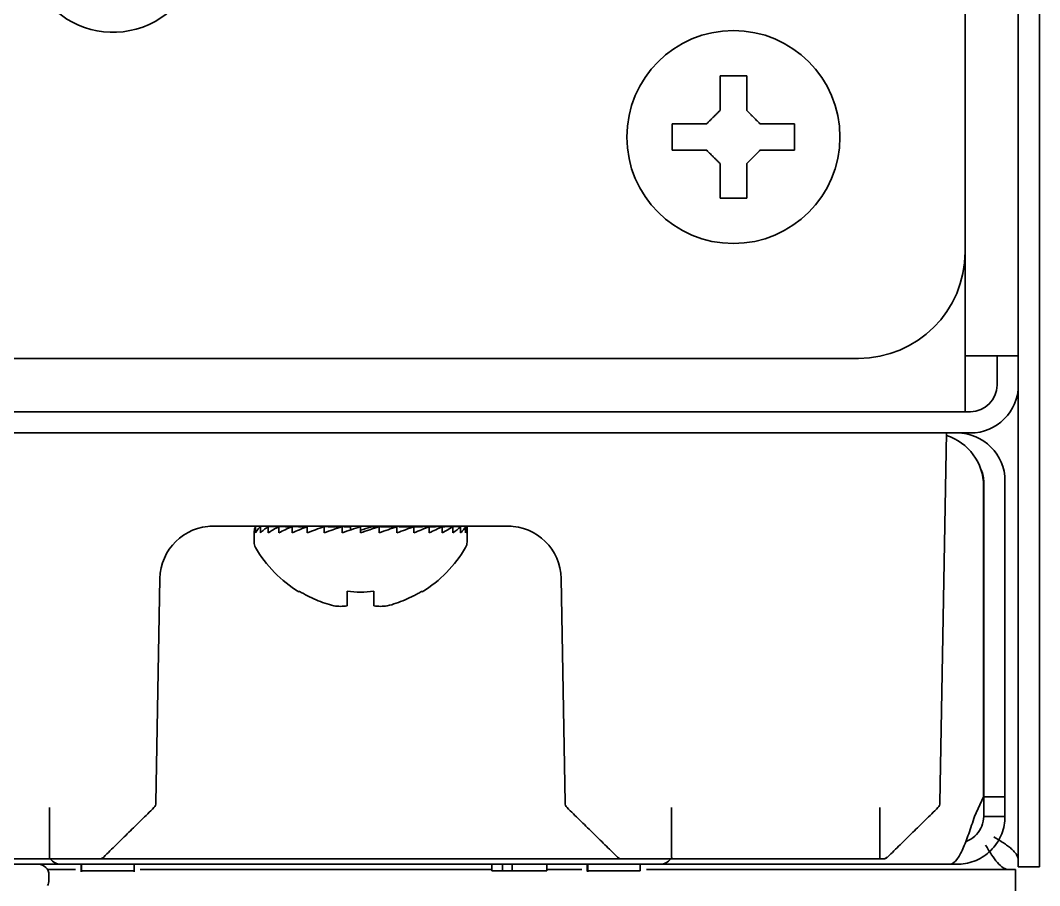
# Model space of a CAD drawing. Header units: inches. Extents: x 90 to 4161, y -506 to 3104.
# Drawn here: x 2963.42 to 3001.69, y 2273 to 2305.5 of the extents above; entities that cross this region are included whole.
import ezdxf

# ---------------------------------------------------------------- set-up
doc = ezdxf.new("R2010")
doc.units = ezdxf.units.IN
doc.layers.add('1', color=7, linetype='Continuous', true_color=0xffffff)

msp = doc.modelspace()

# ---------------------------------------------------------------- linework, layer by layer
at = {"layer": '1', "color": 7, "linetype": 'Continuous', "lineweight": 35}
for p, q in [((3000.891023, 2932.74721772671), (3000.891023, 2292.89721772671)), ((3001.691023, 2275.697217726709), (3001.691023, 2597.894123726709)), ((2998.891023, 2292.597217726709), (2998.891023, 2384.298479726709)), ((2998.891023, 2382.797826726709), (2998.891023, 2296.797217726709)), ((2987.891023, 2301.114989726709), (2987.891023, 2301.614989726709)), ((2992.491023, 2301.614989726709), (2992.491023, 2301.114989726709)), ((2987.891023, 2300.614989726709), (2987.891023, 2301.114989726709)), ((2992.491023, 2301.114989726709), (2992.491023, 2300.614989726709)), ((2994.891023, 2292.797217726709), (2935.890414, 2292.797217726709)), ((2999.091023, 2292.89721772671), (2998.890625, 2292.89721772671)), ((2998.891023, 2292.597217726709), (2998.891023, 2290.797217726709)), ((3000.891023, 2292.89721772671), (2999.091023, 2292.89721772671)), ((3000.091023, 2292.89721772671), (3000.091023, 2291.797217726709)), ((3000.891023, 2292.89721772671), (3000.891023, 2291.797217726709)), ((3000.891023, 2275.697217726709), (3000.891023, 2291.803982726709)), ((2998.891023, 2290.797217726709), (2252.891023, 2290.797217726709)), ((2998.890867, 2290.797217726709), (2999.091023, 2290.797217726709)), ((2956.391023, 2289.99721772671), (2999.091023, 2289.99721772671)), ((2956.44068, 2289.99721772671), (2995.941366, 2289.99721772671)), ((2998.191023, 2289.99721772671), (2997.948432, 2276.09917672671)), ((2999.589023, 2276.32464972671), (2999.589023, 2287.99721772671)), ((2999.591023, 2276.32464972671), (2999.591023, 2288.197217726709)), ((3000.391023, 2276.32464972671), (3000.391023, 2288.197217726709)), ((2981.850021, 2286.49721772671), (2970.532025, 2286.49721772671)), ((2972.251792, 2286.24721772671), (2972.251792, 2286.480773726709)), ((2972.432252000001, 2286.24721772671), (2972.432252000001, 2286.480773726709)), ((2972.726921, 2286.24721772671), (2972.726921, 2286.480773726709)), ((2973.126845, 2286.24721772671), (2973.126845, 2286.480773726709)), ((2973.619873, 2286.24721772671), (2973.619873, 2286.480773726709)), ((2973.957084000001, 2286.476036726709), (2973.957084000001, 2286.49721772671)), ((2973.991023, 2286.475547726709), (2973.991023, 2286.49721772671)), ((2974.024446, 2286.475061726709), (2974.024446, 2286.49721772671)), ((2974.091807, 2286.47408172671), (2974.091807, 2286.49721772671)), ((2974.123699, 2286.47361372671), (2974.123699, 2286.49721772671)), ((2974.191023, 2286.24721772671), (2974.191023, 2286.480773726709)), ((2974.256375, 2286.479613726709), (2974.256375, 2286.49721772671)), ((2974.285767, 2286.479085726709), (2974.285767, 2286.49721772671)), ((2974.479727, 2286.475547726709), (2974.479727, 2286.49721772671)), ((2974.505725, 2286.475061726709), (2974.505725, 2286.49721772671)), ((2974.755075, 2286.470312726709), (2974.755075, 2286.49721772671)), ((2974.77689, 2286.469886726709), (2974.77689, 2286.49721772671)), ((2974.822942, 2286.24721772671), (2974.822942, 2286.480773726709)), ((2975.074054, 2286.47408172671), (2975.074054, 2286.49721772671)), ((2975.091023, 2286.47361372671), (2975.091023, 2286.49721772671)), ((2975.426971, 2286.46394472671), (2975.426971, 2286.49721772671)), ((2975.49643, 2286.24721772671), (2975.49643, 2286.480773726709)), ((2975.803104000001, 2286.46394472671), (2975.803104000001, 2286.49721772671)), ((2975.808997000001, 2286.347217726709), (2975.808997000001, 2286.49721772671)), ((2976.191023, 2286.24721772671), (2976.191023, 2286.480773726709)), ((2976.578942, 2286.46394472671), (2976.578942, 2286.49721772671)), ((2976.885616, 2286.24721772671), (2976.885616, 2286.480773726709)), ((2976.955075, 2286.46394472671), (2976.955075, 2286.49721772671)), ((2977.307992, 2286.47408172671), (2977.307992, 2286.49721772671)), ((2977.559104, 2286.24721772671), (2977.559104, 2286.480773726709)), ((2977.626971, 2286.470312726709), (2977.626971, 2286.49721772671)), ((2977.902319, 2286.475547726709), (2977.902319, 2286.49721772671)), ((2978.12567, 2286.479613726709), (2978.12567, 2286.49721772671)), ((2978.191023, 2286.24721772671), (2978.191023, 2286.480773726709)), ((2978.290239, 2286.47408172671), (2978.290239, 2286.49721772671)), ((2978.391023, 2286.475547726709), (2978.391023, 2286.49721772671)), ((2978.424961, 2286.476036726709), (2978.424961, 2286.49721772671)), ((2978.762173, 2286.24721772671), (2978.762173, 2286.480773726709)), ((2979.255201, 2286.24721772671), (2979.255201, 2286.480773726709)), ((2979.655125, 2286.24721772671), (2979.655125, 2286.480773726709)), ((2979.949793, 2286.24721772671), (2979.949793, 2286.480773726709)), ((2980.130254, 2286.24721772671), (2980.130254, 2286.480773726709)), ((2980.191023, 2286.24721772671), (2980.191023, 2286.480773726709)), ((2972.191023, 2286.247085726709), (2972.191023, 2285.89721772671)), ((2980.191023, 2285.89721772671), (2980.191023, 2286.24721772671)), ((2968.656722, 2284.532121726709), (2968.509524000001, 2276.099175726709)), ((2983.872521, 2276.099175726709), (2983.725324, 2284.532121726709)), ((2973.891023, 2284.01898272671), (2973.891023, 2284.052225726709)), ((2978.491023, 2284.052225726709), (2978.491023, 2284.01898272671)), ((2999.249816, 2275.597217726709), (2999.589023, 2276.32464972671)), ((2999.591023, 2276.32464972671), (2999.591023, 2275.597217726709)), ((2999.591023, 2276.32464972671), (3000.391023, 2276.32464972671)), ((3000.391023, 2276.32464972671), (3000.391023, 2275.597217726709)), ((3000.891023, 2273.697217726709), (3000.891023, 2275.697217726709)), ((3001.691023, 2275.697217726709), (3001.691023, 2273.697217726709)), ((2964.508349, 2273.99721772671), (2956.705363, 2273.99721772671)), ((2964.508349, 2273.99721772671), (2964.508349, 2274.068904726709)), ((2986.011489, 2273.99721772671), (2966.370557, 2273.99721772671)), ((2995.686829, 2273.99721772671), (2987.873697, 2273.99721772671)), ((2995.686895, 2274.06831772671), (2995.686829, 2273.99721772671)), ((2998.364446, 2273.803384726709), (2998.341067, 2273.797229726709)), ((2964.936914, 2273.797217726709), (2538.202326, 2273.797217726709)), ((2964.425957, 2273.597217726709), (2965.486392, 2273.597217726709)), ((2965.087033, 2273.797217726709), (2964.940587, 2273.797217726709)), ((2968.501247, 2273.797217726709), (2965.087033, 2273.797217726709)), ((2965.701331, 2273.797212726709), (2965.701331, 2273.515967726709)), ((2965.709006, 2273.797212726709), (2965.709006, 2273.515967726709)), ((2967.690587, 2273.547217726709), (2967.690587, 2273.797217726709)), ((2967.690587, 2273.515967726709), (2967.690587, 2273.797212726709)), ((2967.921895, 2273.597217726709), (2981.113232, 2273.597217726709)), ((2968.854800000001, 2273.797217726709), (2968.501247, 2273.797217726709)), ((2986.940587, 2273.797217726709), (2968.854800000001, 2273.797217726709)), ((2981.115376, 2273.547217726709), (2981.115376, 2273.797217726709)), ((2981.520594, 2273.547217726709), (2981.520594, 2273.797217726709)), ((2981.888975, 2273.547217726709), (2981.888975, 2273.797217726709)), ((2983.187489, 2273.597217726709), (2984.504292, 2273.597217726709)), ((2983.190587, 2273.547217726709), (2983.190587, 2273.797217726709)), ((2984.705168, 2273.547217726709), (2984.705168, 2273.797217726709)), ((2984.709006, 2273.547217726709), (2984.709006, 2273.515967726709)), ((2984.72589, 2273.797212726709), (2984.72589, 2273.515967726709)), ((2986.690587, 2273.547217726709), (2986.690587, 2273.797217726709)), ((2986.928142, 2273.597217726709), (2998.791023, 2273.597217726709)), ((2987.440587, 2273.797217726709), (2986.940587, 2273.797217726709)), ((2998.341023, 2273.797217726709), (2987.435221, 2273.797217726709)), ((2998.341023, 2273.797217726709), (2998.591023, 2273.797217726709)), ((2998.791023, 2273.597217726709), (3000.791023, 2273.597217726709)), ((3000.791023, 2273.597217726709), (3000.791023, 2272.797217726709)), ((3001.691023, 2273.697217726709), (3000.891023, 2273.697217726709)), ((2964.491023, 2273.197217726709), (2964.491023, 2273.39721772671))]:
    msp.add_line(p, q, dxfattribs=at)
msp.add_circle((2990.191023, 2301.114989726709), 4.000000189989803, dxfattribs=at)
for centre, radius, start, end in [((2966.891023, 2308.297217726709), 3.250000000000001, 220.1240220000003, 0.2749389999997739), ((2994.891023, 2296.797217726709), 4, 270, 0), ((2999.091023, 2291.797217726709), 1.800000000000013, 270, 0), ((2999.091023, 2291.797217726709), 1.000000000000013, 270, 0), ((2997.589023, 2287.99721772671), 2, 0, 72.53015600000028), ((2998.591023, 2288.197217726709), 1.800000000000001, 0, 90), ((2998.591023, 2288.197217726709), 1.000000000000001, 0, 28.11937499999944), ((2970.656417, 2284.49721772671), 2, 90, 178.9999999999999), ((2981.725628, 2284.49721772671), 2, 1.000000000000147, 90), ((2972.591023, 2285.89721772671), 0.3999999999999861, 180, 210.3011829999999), ((2976.389918, 2288.117217726709), 4.799999999999991, 210.3011829999999, 238.4186490000002), ((2975.992128, 2288.117217726709), 4.799999999999991, 301.5837320000006, 329.698817), ((2979.791023, 2285.89721772671), 0.3999999999999861, 329.698817, 0), ((2976.191252000001, 2287.799245726709), 3.78026259136534, 262.3959489999999, 269.9965319999999), ((2976.190795, 2287.799229726709), 3.780247247540081, 270.0034519999995, 277.6040660000002), ((2964.940587, 2274.297217726709), 0.5, 217.6410939999999, 270), ((2987.440587, 2274.297217726709), 0.5, 270, 322.3589060000002), ((2964.091023, 2273.39721772671), 0.4000000189989805, 0, 90), ((2964.091023, 2273.197217726709), 0.4000000189989805, 329.698817, 0)]:
    msp.add_arc(centre, radius, start, end, dxfattribs=at)
for centre, major_axis, ratio, start_param, end_param in [((3024.930287, 2256.75021772671), (172.7845420911439, -10.86107851199797), 0.160468, 1.885365848949212, 1.887792872620894), ((3019.299255, 2256.752932726709), (152.8241654000566, -10.93971716788642), 0.181206, 1.887281983775288, 1.890664152635828), ((3012.361533, 2256.754184726709), (128.2202808172697, -11.09609377439234), 0.21548, 1.892474895198665, 1.896333067794465), ((2995.445191, 2256.74211472671), (68.06858519398614, -12.59339531688357), 0.3965520000000001, 1.941708901886785, 1.95097938261067), ((2985.961479000001, 2256.756951726709), (31.69677264300124, -20.90830649166282), 0.6686300000000001, 2.283789737435732, 2.293062532355845), ((2985.149171, 2259.996632726709), (-28.83700341455625, -4.99521150115564), 0.949656, 4.846976552089214, 4.860829465230722), ((2966.41873, 2256.75164672671), (-31.69858512643545, -20.91436956170003), 0.6686380000000001, 3.990007466863954, 3.999279453703272), ((2956.94241, 2256.750264726709), (-68.05856320437628, -12.58844630811652), 0.396512, 4.332269329865235, 4.341541080788515), ((2948.056778, 2256.755611726709), (-99.70244702356823, -11.45386434848549), 0.27563, 4.373850292132076, 4.379776343474253), ((2940.013834, 2256.748971726709), (-128.2324981994398, -11.0986820717312), 0.215496, 4.386823944709215, 4.392025719631254), ((2933.070518, 2256.744916726709), (-152.8465974786153, -10.94361081022858), 0.181225, 4.392479330144896, 4.395861042861799), ((2927.451815, 2256.750244726709), (-172.7844313517858, -10.86106508844439), 0.160468, 4.39539257864593, 4.397819603768404), ((2923.315947000001, 2256.755602726709), (-187.4663899663102, -10.81556724115697), 0.147965, 4.396967923052156, 4.398616414851207)]:
    msp.add_ellipse(centre, major_axis=major_axis, ratio=ratio, start_param=start_param, end_param=end_param, dxfattribs=at)
for points, degree in [([(2989.691022917048, 2302.114989643575), (2989.691022917048, 2302.169260787688), (2989.691022917048, 2302.277372257724), (2989.691022917048, 2302.438935571292), (2989.691022917048, 2302.59781981188), (2989.691022917048, 2302.753202816302), (2989.691022917048, 2302.905014292811), (2989.691022917048, 2303.061481954664), (2989.691022917048, 2303.227719124358), (2989.691022917048, 2303.351052157042), (2989.691022917048, 2303.414989705322)], 3), ([(2989.691022917048, 2303.414989705322), (2989.85768959163, 2303.414989705322), (2990.191022940796, 2303.414989705322), (2990.524356289962, 2303.414989705322), (2990.691022964545, 2303.414989705322)], 3), ([(2989.191022893298, 2301.614989619826), (2989.214748462973, 2301.638715189501), (2989.262238335898, 2301.686205062425), (2989.333627609031, 2301.75759433556), (2989.405063658205, 2301.829030384733), (2989.476507131974, 2301.900473858501), (2989.547972910598, 2301.971939637126), (2989.619460418499, 2302.043427145026), (2989.667162960688, 2302.091129687216), (2989.691022917048, 2302.114989643575)], 3), ([(2990.691022964545, 2302.114989643575), (2990.717083577148, 2302.088929030971), (2990.768298430251, 2302.037714177869), (2990.842064621484, 2301.963947986636), (2990.913706758379, 2301.89230584974), (2990.98385125568, 2301.82216135244), (2991.053132577981, 2301.75288003014), (2991.121957573549, 2301.684055034571), (2991.168000334585, 2301.638012273535), (2991.191022988293, 2301.614989619826)], 3), ([(2991.191022988293, 2301.614989619826), (2991.245294132406, 2301.614989619826), (2991.353405602444, 2301.614989619826), (2991.514968916011, 2301.614989619826), (2991.673853156598, 2301.614989619826), (2991.829236161022, 2301.614989619826), (2991.981047637531, 2301.614989619826), (2992.137515299382, 2301.614989619826), (2992.303752469076, 2301.614989619826), (2992.427085501761, 2301.614989619826), (2992.49102305004, 2301.614989619826)], 3), ([(2989.191022893298, 2300.614989572328), (2989.136751749186, 2300.614989572328), (2989.028640279148, 2300.614989572328), (2988.867076965581, 2300.614989572328), (2988.708192724994, 2300.614989572328), (2988.552809720572, 2300.614989572328), (2988.400998244062, 2300.614989572328), (2988.24453058221, 2300.614989572328), (2988.078293412515, 2300.614989572328), (2987.954960379832, 2300.614989572328), (2987.891022831551, 2300.614989572328)], 3), ([(2989.691022917048, 2300.114989548581), (2989.664962304444, 2300.141050161183), (2989.613747451341, 2300.192265014286), (2989.539981260109, 2300.266031205518), (2989.468339123213, 2300.337673342414), (2989.398194625912, 2300.407817839714), (2989.328913303612, 2300.477099162015), (2989.260088308042, 2300.545924157585), (2989.214045547007, 2300.591966918621), (2989.191022893298, 2300.614989572328)], 3), ([(2991.191022988293, 2300.614989572328), (2991.167297418619, 2300.591264002654), (2991.119807545694, 2300.54377412973), (2991.048418272561, 2300.472384856596), (2990.976982223387, 2300.400948807422), (2990.905538749618, 2300.329505333653), (2990.834072970993, 2300.258039555029), (2990.762585463094, 2300.186552047128), (2990.714882920903, 2300.138849504939), (2990.691022964545, 2300.114989548581)], 3), ([(2990.691022964545, 2300.114989548581), (2990.691022964545, 2300.060718404467), (2990.691022964545, 2299.95260693443), (2990.691022964545, 2299.791043620863), (2990.691022964545, 2299.632159380275), (2990.691022964545, 2299.476776375851), (2990.691022964545, 2299.324964899342), (2990.691022964545, 2299.168497237491), (2990.691022964545, 2299.002260067798), (2990.691022964545, 2298.878927035114), (2990.691022964545, 2298.814989486833)], 3), ([(2990.691022964545, 2298.814989486833), (2990.524356289962, 2298.814989486833), (2990.191022940796, 2298.814989486833), (2989.85768959163, 2298.814989486833), (2989.691022917048, 2298.814989486833)], 3), ([(2972.251791928746, 2286.480773364503), (2972.231462128492, 2286.443106564996), (2972.201139106814, 2286.366439007073), (2972.191024125677, 2286.287268406009), (2972.191022941003, 2286.247099326185)], 3), ([(2972.432252457651, 2286.480773364544), (2972.392210567845, 2286.443106564967), (2972.322227163517, 2286.366439006984), (2972.27198389561, 2286.287268406009), (2972.251799008374, 2286.247099326262)], 3), ([(2972.726921325657, 2286.480773364333), (2972.668383998841, 2286.443106564864), (2972.560866622192, 2286.366439006989), (2972.472021683811, 2286.287268405903), (2972.432266401615, 2286.247099326045)], 3), ([(2973.12684516832, 2286.480773364831), (2973.051591031611, 2286.443106565022), (2972.909806543744, 2286.366439006818), (2972.785059443268, 2286.287268406111), (2972.726941710163, 2286.247099326623)], 3), ([(2973.619872502049, 2286.480773364509), (2973.5301881142, 2286.443106565029), (2973.358444564979, 2286.366439007129), (2973.201585680129, 2286.287268406026), (2973.126871374164, 2286.247099326165)], 3), ([(2974.191022940795, 2286.480773364523), (2974.089633316609, 2286.443106565022), (2973.893149046907, 2286.366439007104), (2973.708944455419, 2286.287268406016), (2973.619903732901, 2286.247099326172)], 3), ([(2974.822942367492, 2286.480773364422), (2974.712928179367, 2286.44310656502), (2974.497673264272, 2286.366439007194), (2974.291719929493, 2286.287268405998), (2974.191058247759, 2286.24709932605)], 3), ([(2975.496430230127, 2286.480773364476), (2975.381134203566, 2286.443106564931), (2975.153649054794, 2286.366439006983), (2974.932204764478, 2286.287268405979), (2974.822980677701, 2286.247099326203)], 3), ([(2976.191022940795, 2286.480773364907), (2976.073948287303, 2286.443106564921), (2975.841144926045, 2286.366439006561), (2975.610938152737, 2286.287268406081), (2975.496470379388, 2286.247099326798)], 3), ([(2976.885615943299, 2286.480773459899), (2976.770319868499, 2286.443106645531), (2976.53927181003, 2286.366439056801), (2976.307297172803, 2286.287268422952), (2976.191063709562, 2286.24709932629)], 3), ([(2977.559103514098, 2286.480773364361), (2977.449089325994, 2286.443106564899), (2977.226817005329, 2286.366438892293), (2977.000123162594, 2286.287268405928), (2976.885655800904, 2286.247099326055)], 3), ([(2978.191022940795, 2286.480773364423), (2978.08963331662, 2286.443106564903), (2977.882890336288, 2286.366439006978), (2977.668365100585, 2286.287268405947), (2977.559141824184, 2286.247099326141)], 3), ([(2978.762173379541, 2286.480773364654), (2978.672488991719, 2286.443106565044), (2978.487557098334, 2286.366439007023), (2978.291718744598, 2286.287268406073), (2978.191058247459, 2286.247099326357)], 3), ([(2979.255200713271, 2286.480773364765), (2979.179946576555, 2286.443106565004), (2979.02244483214, 2286.366439006847), (2978.851243809648, 2286.287268406085), (2978.762204610028, 2286.247099326543)], 3), ([(2979.655124555934, 2286.480773364487), (2979.596587229119, 2286.443106564981), (2979.471301244415, 2286.366439007063), (2979.32993940974, 2286.287268405998), (2979.255226918796, 2286.24709932617)], 3), ([(2979.949793423939, 2286.480773364513), (2979.909751534111, 2286.443106565118), (2979.820488060387, 2286.36643900729), (2979.71326062127, 2286.287268406067), (2979.65514494017, 2286.247099326102)], 3), ([(2980.130253952843, 2286.480773364507), (2980.109924152588, 2286.443106565029), (2980.059395415356, 2286.36643900713), (2979.989560423237, 2286.287268406026), (2979.949807367497, 2286.247099326165)], 3), ([(2980.191022940795, 2286.480773364456), (2980.191022940795, 2286.443106564925), (2980.180764230155, 2286.366439006988), (2980.150443585947, 2286.287268405964), (2980.130261032068, 2286.24709932617)], 3), ([(2975.191022940795, 2283.501407598549), (2975.231420092433, 2283.496253175445), (2975.313098971245, 2283.48829505916), (2975.439295242253, 2283.484039502755), (2975.566257967992, 2283.488086636578), (2975.649552768138, 2283.496116264696), (2975.691022940795, 2283.501407598549)], 3), ([(2976.691022940795, 2283.501407598549), (2976.732669183711, 2283.496093799235), (2976.816303566059, 2283.488040123425), (2976.943953907098, 2283.484027159952), (2977.070370472842, 2283.488398431376), (2977.151223537082, 2283.49632944433), (2977.191022940795, 2283.501407598549)], 3), ([(2964.508348661441, 2275.925225297747), (2964.508348661441, 2274.068910642215)], 1), ([(2968.434789378447, 2275.925224857595), (2966.545790309277, 2274.068910642293)], 1), ([(2983.947256503143, 2275.925224857595), (2985.8362555723, 2274.068910642307)], 1), ([(2987.873697220149, 2275.925225297747), (2987.873697220149, 2274.068910642208)], 1), ([(2995.696989400716, 2275.925225297747), (2995.696989400716, 2274.069199706014)], 1), ([(2997.87369623545, 2275.92522444904), (2995.9849916161, 2274.06919958877)], 1), ([(2999.591022940795, 2275.597217295144), (3000.391397940796, 2275.597217295144)], 1), ([(2995.968158602369, 2274.06894171141), (2995.924289777315, 2274.023048343804), (2995.864600783409, 2273.997217295145), (2995.80345415105, 2273.997217295146)], 3), ([(2981.520594272002, 2273.547217295145), (2981.385521363331, 2273.547217295145), (2981.250448454658, 2273.547217295145), (2981.115375545986, 2273.547217295145)], 3), ([(2981.888974932018, 2273.547217295145), (2981.766181378679, 2273.547217295145), (2981.643387825342, 2273.547217295145), (2981.520594272002, 2273.547217295145)], 3), ([(2983.190586597406, 2273.547217295145), (2982.756716042276, 2273.547217295145), (2982.322845487147, 2273.547217295145), (2981.888974932018, 2273.547217295145)], 3)]:
    msp.add_open_spline(points, degree=degree, dxfattribs=at)
for points, knots in [([(2990.691022964545, 2303.414989705322), (2990.691022964545, 2303.212160031821), (2990.691022964545, 2303.002327103557), (2990.691022964545, 2302.677366700907), (2990.691022964545, 2302.567337112378), (2990.691022964545, 2302.343804636822), (2990.691022964545, 2302.2303034861), (2990.691022964545, 2302.114989643575)], [0, 0, 0, 0, 0.5, 0.5, 0.75, 0.75, 1, 1, 1, 1]), ([(2987.891022831551, 2301.614989619826), (2988.093852505052, 2301.614989619826), (2988.303685433316, 2301.614989619826), (2988.628645835966, 2301.614989619826), (2988.738675424496, 2301.614989619826), (2988.962207900051, 2301.614989619826), (2989.075709050772, 2301.614989619826), (2989.191022893298, 2301.614989619826)], [0, 0, 0, 0, 0.5, 0.5, 0.75, 0.75, 1, 1, 1, 1]), ([(2992.49102305004, 2300.614989572328), (2992.288193376539, 2300.614989572328), (2992.078360448275, 2300.614989572328), (2991.753400045625, 2300.614989572328), (2991.643370457096, 2300.614989572328), (2991.41983798154, 2300.614989572328), (2991.30633683082, 2300.614989572328), (2991.191022988293, 2300.614989572328)], [0, 0, 0, 0, 0.4999999999999998, 0.4999999999999998, 0.7499999999999999, 0.7499999999999999, 1, 1, 1, 1]), ([(2989.691022917048, 2298.814989486833), (2989.691022917048, 2299.017819160333), (2989.691022917048, 2299.227652088598), (2989.691022917048, 2299.552612491249), (2989.691022917048, 2299.662642079777), (2989.691022917048, 2299.886174555333), (2989.691022917048, 2299.999675706054), (2989.691022917048, 2300.114989548581)], [0, 0, 0, 0, 0.5, 0.5, 0.75, 0.75, 1, 1, 1, 1]), ([(2973.891022941267, 2284.052225722811), (2974.093852605071, 2283.927765636509), (2974.303685523259, 2283.819834110716), (2974.628645910367, 2283.682036088525), (2974.738675493633, 2283.640137941287), (2974.962207958495, 2283.564539067391), (2975.075709103786, 2283.530834242836), (2975.191022940795, 2283.501407598549)], [0, 0, 0, 0, 0.4999999999999997, 0.4999999999999997, 0.7499999999999998, 0.7499999999999998, 1, 1, 1, 1]), ([(2975.691022940795, 2283.501407598549), (2975.691022940795, 2283.530732106693), (2975.691022940795, 2283.564337789228), (2975.691022940795, 2283.639797911506), (2975.691022940795, 2283.681656212915), (2975.691022940795, 2283.773551077442), (2975.691022940795, 2283.823588579855), (2975.691022940795, 2283.904848672126), (2975.691022940795, 2283.932992952553), (2975.691022940795, 2283.991168318184), (2975.691022940795, 2284.021216610683), (2975.691022940795, 2284.052225722973)], [0, 0, 0, 0, 0.2499999999999999, 0.2499999999999999, 0.4999999999999998, 0.4999999999999998, 0.7499999999999997, 0.7499999999999997, 0.8749999999999998, 0.8749999999999998, 1, 1, 1, 1]), ([(2976.691022940795, 2284.052225722973), (2976.691022940795, 2283.927765636604), (2976.691022940795, 2283.819834110856), (2976.691022940795, 2283.6820360886), (2976.691022940795, 2283.640137941344), (2976.691022940795, 2283.564539067414), (2976.691022940795, 2283.530834242845), (2976.691022940795, 2283.501407598549)], [0, 0, 0, 0, 0.5, 0.5, 0.75, 0.75, 1, 1, 1, 1]), ([(2977.191022940795, 2283.501407598549), (2977.305936538133, 2283.530732106693), (2977.419176337991, 2283.564337789228), (2977.642430946673, 2283.639797911506), (2977.752444245714, 2283.681656212915), (2977.969273414167, 2283.773551077442), (2978.076088916346, 2283.823588579855), (2978.233886674048, 2283.904848672126), (2978.28611779399, 2283.932992952553), (2978.389400081352, 2283.991168318184), (2978.440488122718, 2284.021216610683), (2978.491022940796, 2284.052225722973)], [0, 0, 0, 0, 0.2499999999999998, 0.2499999999999998, 0.4999999999999996, 0.4999999999999996, 0.7499999999999993, 0.7499999999999993, 0.8749999999999997, 0.8749999999999997, 1, 1, 1, 1]), ([(2968.509524434063, 2276.099174808426), (2968.508959651272, 2276.066818423997), (2968.502034742387, 2276.034585236069), (2968.476485883235, 2275.97511865581), (2968.457871547535, 2275.947907641983), (2968.434789826349, 2275.925225297747)], [0, 0, 0, 0, 0.5, 0.5, 1, 1, 1, 1]), ([(2983.947256055241, 2275.925225297747), (2983.924174334056, 2275.947907641983), (2983.905559998355, 2275.97511865581), (2983.880011139203, 2276.034585236069), (2983.873086230318, 2276.066818423997), (2983.872521447527, 2276.099174808426)], [0, 0, 0, 0, 0.5, 0.5, 1, 1, 1, 1]), ([(2997.948431735138, 2276.099176431415), (2997.947867154195, 2276.066819571047), (2997.940942258466, 2276.03458587005), (2997.915393075454, 2275.975118400745), (2997.896778403417, 2275.94790701258), (2997.873696235473, 2275.925224449068)], [0, 0, 0, 0, 0.5, 0.5, 1, 1, 1, 1]), ([(2999.249815740062, 2275.597217283626), (2999.176025145563, 2275.373988500764), (2999.102254115725, 2275.150890096532), (2998.954692491387, 2274.735023197557), (2998.880911679219, 2274.542417622945), (2998.733350054881, 2274.213973088689), (2998.659569242712, 2274.078235474713), (2998.512007618374, 2273.882143392681), (2998.438236592878, 2273.821846655298), (2998.364445994037, 2273.803384109983)], [0, 0, 0, 0, 0.25, 0.25, 0.5, 0.5, 0.75, 0.75, 1, 1, 1, 1]), ([(3000.391022940796, 2275.597217295146), (3000.391022940796, 2275.485617674403), (3000.380614393073, 2275.374020276161), (3000.339338434905, 2275.15467079092), (3000.308471846469, 2275.046923072252), (3000.227343791402, 2274.838990053997), (3000.177083940433, 2274.738808895388), (3000.058902393287, 2274.549465230818), (2999.990983050688, 2274.460306495626), (2999.83982481876, 2274.296083810471), (2999.756588939742, 2274.221023130991), (2999.577668398701, 2274.087586474136), (2999.481987299873, 2274.029213154142), (2999.281476517914, 2273.931165575301), (2999.176650827943, 2273.891493269065), (2998.961466653247, 2273.832217031334), (2998.851112453904, 2273.812614280322), (2998.739895181993, 2273.803384232735)], [0, 0, 0, 0, 0.125, 0.125, 0.25, 0.25, 0.375, 0.375, 0.5, 0.5, 0.625, 0.625, 0.75, 0.75, 0.875, 0.875, 1, 1, 1, 1]), ([(2999.591022940795, 2275.597217288756), (2999.591024538726, 2275.473204164537), (2999.567695545937, 2275.349257943738), (2999.477555276598, 2275.118220453343), (2999.410767249095, 2275.011217349819), (2999.24281264401, 2274.828748595253), (2999.141701283871, 2274.753337853841), (2998.996323054111, 2274.682251957511), (2998.961391524604, 2274.667586952254), (2998.9257438877, 2274.654938006021)], [0, 0, 0, 0, 0.3025661390669245, 0.3025661390669245, 0.6051322781338491, 0.6051322781338491, 0.9076984172007736, 0.9076984172007736, 1, 1, 1, 1]), ([(2999.973729741459, 2274.823794241892), (3000.035517114742, 2274.78690383565), (3000.096825003266, 2274.750013429406), (3000.216371766986, 2274.676232616921), (3000.274608261415, 2274.639342210678), (3000.386003140281, 2274.565561398192), (3000.439159306297, 2274.528670991949), (3000.538559606875, 2274.454890179463), (3000.584801761886, 2274.41799977322), (3000.668778557401, 2274.344218960735), (3000.706511525512, 2274.307328554492), (3000.772167940594, 2274.233547742007), (3000.800090080021, 2274.196657335764), (3000.845161221725, 2274.122876523277), (3000.862309326412, 2274.085986117035), (3000.885240414283, 2274.012205304548), (3000.891022940796, 2273.975314898306), (3000.891022940796, 2273.938424492063)], [0, 0, 0, 0, 0.125, 0.125, 0.25, 0.25, 0.375, 0.375, 0.5, 0.5, 0.625, 0.625, 0.75, 0.75, 0.875, 0.875, 1, 1, 1, 1]), ([(2999.664445994035, 2274.514510494465), (2999.738234905481, 2274.39092217967), (2999.812007618373, 2274.269330207053), (2999.95956924271, 2274.046539019882), (3000.03335005488, 2273.945427672198), (3000.180911679216, 2273.777473087799), (3000.254692491385, 2273.710685068523), (3000.402254115722, 2273.620544810287), (3000.47602685177, 2273.597215820373), (3000.549815740059, 2273.597217418303)], [0, 0, 0, 0, 0.25, 0.25, 0.5, 0.5, 0.75, 0.75, 1, 1, 1, 1]), ([(2966.370580770211, 2273.997217295146), (2966.369572078653, 2273.997217295146), (2966.365977030881, 2273.997217295146), (2966.355895213091, 2273.997217295146), (2966.351752250513, 2273.997217295146), (2966.34185145948, 2273.997217295146), (2966.336079692024, 2273.997217295146), (2966.323104907177, 2273.997217295146), (2966.31600275878, 2273.997217295146), (2966.300567483357, 2273.997217295146), (2966.292184505354, 2273.997217295146), (2966.26495359574, 2273.997217295146), (2966.243994402947, 2273.997217295146), (2966.196787048257, 2273.997217295146), (2966.170511799305, 2273.997217295146), (2966.126902643856, 2273.997217295146), (2966.111676458528, 2273.997217295146), (2966.079869242356, 2273.997217295146), (2966.063406329194, 2273.997217295146), (2966.012384469857, 2273.997217295146), (2965.940016283449, 2273.997217295146), (2965.859020279695, 2273.997217295146), (2965.794845936999, 2273.997217295146), (2965.772895175124, 2273.997217295146), (2965.727913488322, 2273.997217295146), (2965.704847191338, 2273.997217295146), (2965.634083365594, 2273.997217295146), (2965.585402280785, 2273.997217295146), (2965.434938727076, 2273.997217295146), (2965.32876410768, 2273.997217295146), (2965.188868694277, 2273.997217295146), (2965.160469813744, 2273.997217295146), (2965.102970499888, 2273.997217295146), (2965.07408577615, 2273.997217295146), (2964.987052245832, 2273.997217295146), (2964.928537142675, 2273.997217295146), (2964.839884363452, 2273.997217295146), (2964.810313546678, 2273.997217295146), (2964.750871123555, 2273.997217295146), (2964.720980526889, 2273.997217295146), (2964.660761706497, 2273.997217295146), (2964.630447212989, 2273.997217295146), (2964.569559343258, 2273.997217295146), (2964.538989115453, 2273.997217295146), (2964.50834822962, 2273.997217295146)], [0, 0, 0, 0, 0.0624999999999951, 0.0624999999999951, 0.0937499999999926, 0.0937499999999926, 0.1249999999999901, 0.1249999999999901, 0.1562499999999876, 0.1562499999999876, 0.1874999999999852, 0.1874999999999852, 0.2499999999999785, 0.2499999999999785, 0.3124999999999719, 0.3124999999999719, 0.3437499999999676, 0.3437499999999676, 0.3749999999999634, 0.3749999999999634, 0.4374999999999589, 0.4999999999999544, 0.4999999999999544, 0.5312499999999521, 0.5312499999999521, 0.5624999999999499, 0.5624999999999499, 0.6249999999999519, 0.6249999999999519, 0.749999999999963, 0.749999999999963, 0.7812499999999654, 0.7812499999999654, 0.8124999999999676, 0.8124999999999676, 0.8749999999999784, 0.8749999999999784, 0.9062499999999838, 0.9062499999999838, 0.9374999999999892, 0.9374999999999892, 0.9687499999999946, 0.9687499999999946, 1, 1, 1, 1]), ([(2966.370580770211, 2273.997217295146), (2966.402940514474, 2273.997217295146), (2966.435288076843, 2274.00357973029), (2966.495187751425, 2274.028091046908), (2966.52271731428, 2274.046230701045), (2966.545796373643, 2274.068916601731)], [0, 0, 0, 0, 0.5, 0.5, 1, 1, 1, 1]), ([(2986.011488952754, 2273.997217295146), (2985.979127639541, 2273.997217295146), (2985.946778504559, 2274.003578602637), (2985.886875092274, 2274.028085735645), (2985.859343357865, 2274.04622233862), (2985.836261636681, 2274.068904682857)], [0, 0, 0, 0, 0.5, 0.5, 1, 1, 1, 1]), ([(2987.876587708413, 2273.997217295146), (2987.845986126235, 2273.997217295146), (2987.815424867187, 2273.997217295146), (2987.754449660569, 2273.997217295146), (2987.724037260619, 2273.997217295146), (2987.663461463244, 2273.997217295146), (2987.633307830027, 2273.997217295146), (2987.573213904431, 2273.997217295146), (2987.543257433792, 2273.997217295146), (2987.483377633631, 2273.997217295146), (2987.453753151592, 2273.997217295146), (2987.395021440953, 2273.997217295146), (2987.365915775462, 2273.997217295146), (2987.279328417776, 2273.997217295146), (2987.222543993409, 2273.997217295146), (2987.11129335418, 2273.997217295146), (2987.056702709644, 2273.997217295146), (2986.976421478766, 2273.997217295146), (2986.949903406869, 2273.997217295146), (2986.897548098522, 2273.997217295146), (2986.820515071116, 2273.997217295146), (2986.747906026059, 2273.997217295146), (2986.654874882691, 2273.997217295146), (2986.610224584162, 2273.997217295146), (2986.524646488057, 2273.997217295146), (2986.483820619977, 2273.997217295146), (2986.40604782899, 2273.997217295146), (2986.369716458902, 2273.997217295146), (2986.301970078278, 2273.997217295146), (2986.27054762096, 2273.997217295146), (2986.212681765711, 2273.997217295146), (2986.186248676735, 2273.997217295146), (2986.150616639596, 2273.997217295146), (2986.139363915877, 2273.997217295146), (2986.118103331556, 2273.997217295146), (2986.108218842002, 2273.997217295146), (2986.089850214699, 2273.997217295146), (2986.081441276078, 2273.997217295146), (2986.066093076865, 2273.997217295146), (2986.059041479804, 2273.997217295146), (2986.046200179679, 2273.997217295146), (2986.040478960883, 2273.997217295146), (2986.030609934314, 2273.997217295146), (2986.01814984737, 2273.997217295146), (2986.012606535377, 2273.997217295146), (2986.011514715791, 2273.997217295146)], [0, 0, 0, 0, 0.031250000000001, 0.031250000000001, 0.0625000000000021, 0.0625000000000021, 0.0937500000000031, 0.0937500000000031, 0.1250000000000041, 0.1250000000000041, 0.1562500000000051, 0.1562500000000051, 0.1875000000000062, 0.1875000000000062, 0.2500000000000077, 0.2500000000000077, 0.3125000000000092, 0.3125000000000092, 0.3437500000000094, 0.3437500000000094, 0.3750000000000098, 0.4375000000000099, 0.4375000000000099, 0.5000000000000101, 0.5000000000000101, 0.5625000000000102, 0.5625000000000102, 0.6250000000000104, 0.6250000000000104, 0.6875000000000105, 0.6875000000000105, 0.7500000000000108, 0.7500000000000108, 0.7812500000000097, 0.7812500000000097, 0.8125000000000085, 0.8125000000000085, 0.8437500000000075, 0.8437500000000075, 0.8750000000000064, 0.8750000000000064, 0.9062500000000052, 0.9062500000000052, 0.9375000000000042, 1, 1, 1, 1]), ([(2987.873697220149, 2274.068916601972), (2987.874178968193, 2274.046233486476), (2987.874660716237, 2274.02809548473), (2987.875624212325, 2274.003584321251), (2987.876105960369, 2273.997220382284), (2987.876587708413, 2273.997217296283)], [0, 0, 0, 0, 0.5, 0.5, 1, 1, 1, 1]), ([(2995.803454151043, 2273.997217295146), (2995.802235766454, 2273.997217295146), (2995.800869774209, 2273.997217295146), (2995.798045663782, 2273.997217295146), (2995.796572849535, 2273.997217295145), (2995.791724870993, 2273.997217295145), (2995.788083491737, 2273.997217295146), (2995.779961157779, 2273.997217295146), (2995.775414550857, 2273.997217295146), (2995.765488100414, 2273.997217295146), (2995.760246401203, 2273.997217295146), (2995.749135676752, 2273.997217295146), (2995.743273443945, 2273.997217295146), (2995.730991412358, 2273.997217295146), (2995.724537912437, 2273.997217295146), (2995.714676111883, 2273.997217295146), (2995.711333486046, 2273.997217295146), (2995.704593583293, 2273.997217295146), (2995.701190345125, 2273.997217295146), (2995.690861876169, 2273.997217295146), (2995.683852267611, 2273.997217295146), (2995.676668289521, 2273.997217295146)], [0, 0, 0, 0, 0.0624999999999881, 0.0624999999999881, 0.1249999999999762, 0.1249999999999762, 0.2499999999999793, 0.2499999999999793, 0.3749999999999825, 0.3749999999999825, 0.4999999999999857, 0.4999999999999857, 0.6249999999999889, 0.6249999999999889, 0.7499999999999921, 0.7499999999999921, 0.8124999999999998, 0.8124999999999998, 0.8750000000000074, 0.8750000000000074, 1, 1, 1, 1]), ([(2995.984991367638, 2274.069199841008), (2995.983139407671, 2274.06740612068), (2995.979440139393, 2274.063823185395), (2995.973691795147, 2274.058676409944), (2995.967814569048, 2274.053709608307), (2995.961800039181, 2274.048941540023), (2995.955659069247, 2274.044371125735), (2995.949397430539, 2274.040002277548), (2995.943022298899, 2274.03583727209), (2995.936540510137, 2274.03187852106), (2995.929959015598, 2274.028128100493), (2995.923284750614, 2274.024587878623), (2995.916524659862, 2274.021259484259), (2995.909685681039, 2274.018144318045), (2995.902774739875, 2274.015243552527), (2995.895798742323, 2274.012558135528), (2995.888764567732, 2274.010088792801), (2995.881679061977, 2274.007836031411), (2995.874549030821, 2274.00580014217), (2995.867381233487, 2274.003981206243), (2995.860182376316, 2274.002379087106), (2995.852959106972, 2274.00099347777), (2995.845718007577, 2273.999823743267), (2995.838465592694, 2273.998869525072), (2995.831208290266, 2273.99812851349), (2995.823952486886, 2273.997604749194), (2995.816704334815, 2273.997277782005), (2995.811875494862, 2273.997237440019), (2995.809464201587, 2273.997217295146)], [0, 0, 0, 0, 0.0396953957006364, 0.0792910865949752, 0.1187871918029769, 0.1581838313485766, 0.1974811261677852, 0.2366791981167551, 0.275778169980018, 0.314778165478769, 0.353679309279205, 0.3924817270009745, 0.4311855452256662, 0.469790891505427, 0.5082978943716089, 0.5467066833434834, 0.5850173889371311, 0.623230142674281, 0.6613450770913157, 0.6993623257483462, 0.7372820232383371, 0.7751043051963279, 0.8128293083087587, 0.8504571703228431, 0.8879880300560447, 0.9254220274056372, 0.9627593033583252, 1, 1, 1, 1]), ([(2998.739895181992, 2273.803384232735), (2998.736524862141, 2273.803110022637), (2998.729783641501, 2273.802561555177), (2998.719569550024, 2273.801804100792), (2998.709282647892, 2273.801096201159), (2998.69891562966, 2273.800443738656), (2998.688470798525, 2273.799846799293), (2998.677947897496, 2273.799307035398), (2998.667347375772, 2273.798825685983), (2998.656669511528, 2273.798404120633), (2998.645914647943, 2273.798043646991), (2998.635083130016, 2273.79774573557), (2998.624175321531, 2273.797511308224), (2998.613191601845, 2273.797343376953), (2998.602132362897, 2273.797237123376), (2998.594733812554, 2273.797223918354), (2998.591022940795, 2273.797217295145)], [0, 0, 0, 0, 0.0703556121033354, 0.1407233512640197, 0.2111420186551321, 0.2816503313707298, 0.3522868590943241, 0.4230899619773397, 0.494097730204975, 0.5653479257229387, 0.6368779265308068, 0.7087246739272606, 0.7809246230175426, 0.8535136967627306, 0.9265272437723244, 1, 1, 1, 1]), ([(2967.690623433904, 2273.547217294793), (2967.690613432904, 2273.547217295145), (2967.690603431904, 2273.547217295145), (2967.690539092655, 2273.547217295145), (2967.593119214443, 2273.547217295145), (2967.205940033432, 2273.547217295145), (2966.955360196791, 2273.547217295145), (2966.468790741689, 2273.547217295145), (2966.307624202931, 2273.547217295145), (2966.023664110836, 2273.547217295145), (2965.912382453123, 2273.547217295145), (2965.749435013628, 2273.547217295145), (2965.708947991828, 2273.547217295145), (2965.708962993328, 2273.547217295145)], [0, 0, 0, 0, 0.0001155126609557, 0.0001155126609557, 0.2658882744723221, 0.2658882744723221, 0.5321825339699849, 0.5321825339699849, 0.6879646757761203, 0.6879646757761203, 0.8437468175822497, 0.8437468175822497, 1, 1, 1, 1]), ([(2986.690586597405, 2273.547217295145), (2986.666027886738, 2273.547217295145), (2986.566258124651, 2273.547217295145), (2986.219325355611, 2273.547217295145), (2985.999872859876, 2273.547217295145), (2985.444999490729, 2273.547217295145), (2985.203249682593, 2273.547217295145), (2984.821527985008, 2273.547217295145), (2984.725860358451, 2273.547217295145), (2984.725875359951, 2273.547217295145)], [0, 0, 0, 0, 0.2373177942016567, 0.2373177942016567, 0.4746916605695737, 0.4746916605695737, 0.7376714542133226, 0.7376714542133226, 1, 1, 1, 1])]:
    msp.add_open_spline(points, degree=3, knots=knots, dxfattribs=at)

doc.saveas('drawing.dxf')
